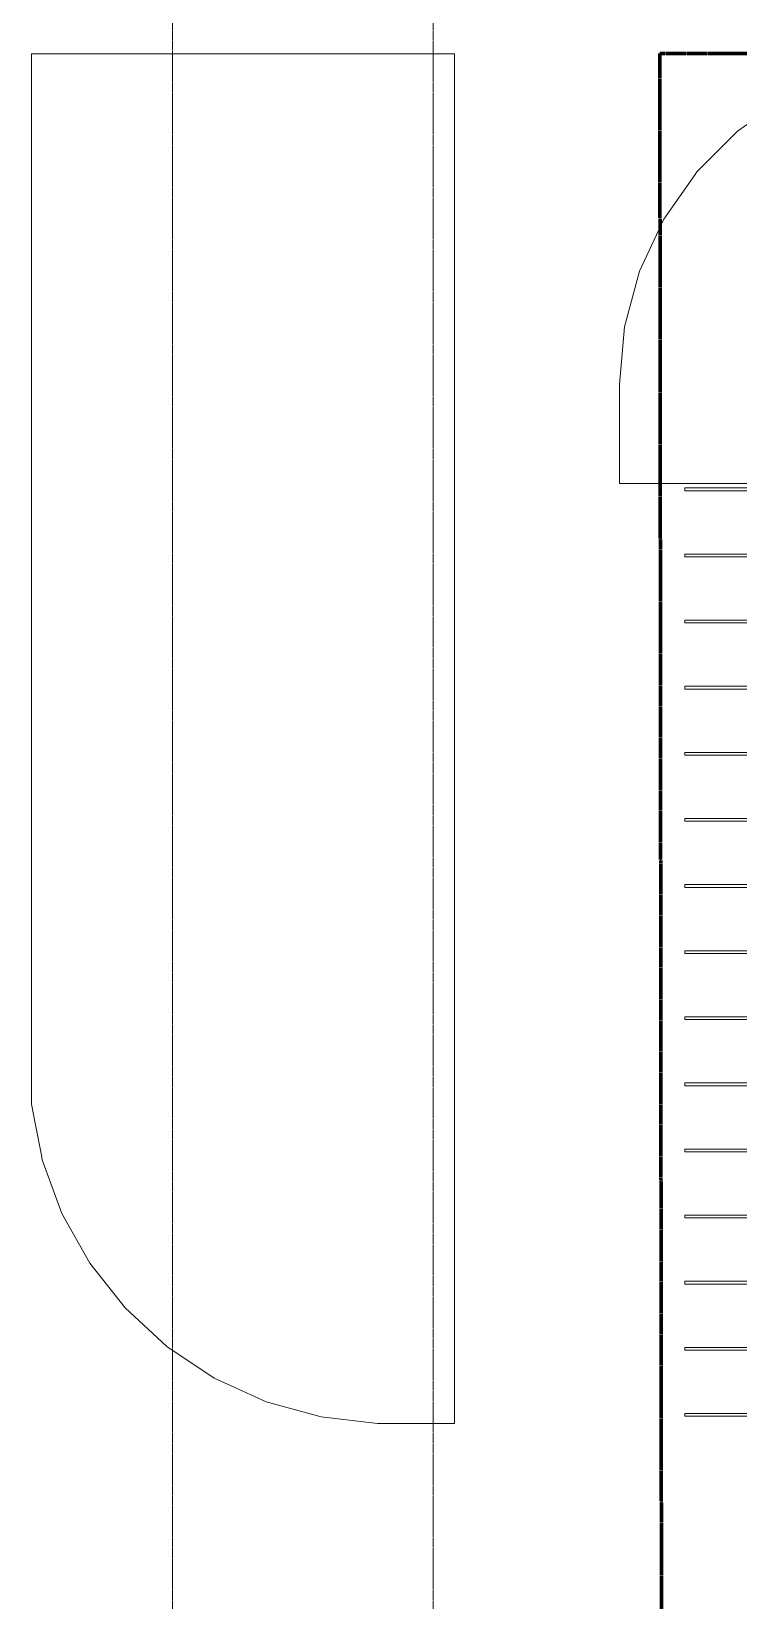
# Model space of a CAD drawing. Header units: inches. Extents: x -4830 to -242, y 9551 to 12925.
# Drawn here: x -4218 to -3961, y 11707 to 12277 of the extents above; entities that cross this region are included whole.
import ezdxf

# ---------------------------------------------------------------- set-up
doc = ezdxf.new("R2010")
doc.units = ezdxf.units.IN
doc.header["$MEASUREMENT"] = 0
doc.linetypes.add('Aligning Line 1_8_', pattern=[0.25, 0.125, -0.125])
doc.linetypes.add('Double Dash 3_8_', pattern=[1, 0.375, -0.125, 0.125, -0.125, 0.125, -0.125])
for name, color, linetype, lineweight in [('0-1', 7, 'Continuous', 5), ('0-2', 7, 'Continuous', 9), ('A-GENM-1', 7, 'Continuous', 9), ('C-PROP-LINE', 91, 'Double Dash 3_8_', 70), ('C-TOPO', 7, 'Continuous', 9), ('G-ANNO-SYMB', 111, 'Aligning Line 1_8_', 9), ('G-ANNO-SYMB-1', 147, 'Aligning Line 1_8_', 9)]:
    doc.layers.add(name, color=color, linetype=linetype, lineweight=lineweight)

# ---------------------------------------------------------------- blocks, each defined once
blk = doc.blocks.new('Parking_Stall_Multiple - BIKE PARKING-1341330-FLOOR PLAN - 2ND FLOOR')
at = {"layer": 'A-GENM-1'}
for p, q in [((72, 0), (0, 0)), ((0, 0), (0, -25)), ((72, -1), (72, 0)), ((1, -24), (1, -1)), ((1, -1), (72, -1)), ((72, -24), (0, -24)), ((0, -24), (0, -49)), ((0, -25), (72, -25)), ((72, -24), (1, -24)), ((1, -48), (1, -25)), ((1, -25), (72, -25)), ((72, -25), (72, -24)), ((72, -25), (72, -24)), ((72, -48), (0, -48)), ((0, -48), (0, -73)), ((0, -49), (72, -49)), ((72, -48), (1, -48)), ((1, -72), (1, -49)), ((1, -49), (72, -49)), ((72, -49), (72, -48)), ((72, -49), (72, -48)), ((72, -72), (0, -72)), ((0, -72), (0, -81.83)), ((0, -73), (72, -73)), ((72, -72), (1, -72)), ((1, -81.83), (1, -73)), ((1, -73), (72, -73)), ((72, -73), (72, -72)), ((72, -73), (72, -72)), ((72, -96), (18.17, -96)), ((72, -96), (18.17, -96)), ((72, -97), (72, -96)), ((72, -97), (72, -96)), ((18.17, -97), (72, -97)), ((18.17, -97), (72, -97)), ((72, -120), (18.17, -120)), ((72, -120), (18.17, -120)), ((18.17, -121), (72, -121)), ((18.17, -121), (72, -121)), ((72, -121), (72, -120)), ((72, -121), (72, -120)), ((72, -144), (18.17, -144)), ((72, -144), (18.17, -144)), ((18.17, -145), (72, -145)), ((18.17, -145), (72, -145)), ((72, -145), (72, -144)), ((72, -145), (72, -144)), ((72, -168), (18.17, -168)), ((72, -168), (18.17, -168)), ((18.17, -169), (72, -169)), ((18.17, -169), (72, -169)), ((72, -169), (72, -168)), ((72, -169), (72, -168)), ((72, -192), (18.17, -192)), ((72, -192), (18.17, -192)), ((18.17, -193), (72, -193)), ((18.17, -193), (72, -193)), ((72, -193), (72, -192)), ((72, -193), (72, -192)), ((0, -196.66), (0, -217)), ((1, -216), (1, -196.66)), ((72, -216), (0, -216)), ((0, -216), (0, -241)), ((72, -216), (1, -216)), ((72, -217), (72, -216)), ((72, -217), (72, -216)), ((0, -217), (72, -217)), ((1, -240), (1, -217)), ((1, -217), (72, -217)), ((72, -240), (0, -240)), ((0, -240), (0, -265)), ((0, -241), (72, -241)), ((72, -240), (1, -240)), ((1, -264), (1, -241)), ((1, -241), (72, -241)), ((72, -241), (72, -240)), ((72, -241), (72, -240)), ((72, -264), (0, -264)), ((0, -264), (0, -289)), ((0, -265), (72, -265)), ((72, -264), (1, -264)), ((1, -288), (1, -265)), ((1, -265), (72, -265)), ((72, -265), (72, -264)), ((72, -265), (72, -264)), ((72, -288), (0, -288)), ((0, -288), (0, -309.49)), ((0, -289), (72, -289)), ((72, -288), (1, -288)), ((1, -311.58), (1, -289)), ((1, -289), (72, -289)), ((72, -289), (72, -288)), ((72, -289), (72, -288)), ((72, -312), (1.2, -312)), ((72, -312), (1.2, -312)), ((1.68, -313), (72, -313)), ((1.68, -313), (72, -313)), ((72, -313), (72, -312)), ((72, -313), (72, -312)), ((72, -336), (12.7, -336)), ((72, -337), (72, -336)), ((13.18, -337), (72, -337))]:
    blk.add_line(p, q, dxfattribs=at)
blk = doc.blocks.new('CTR  - Topography_rvt-1-FLOOR PLAN - 2ND FLOOR')
at = {"layer": 'C-TOPO'}
for p, q in [((-4064.23, 12268.59), (-4217.91, 12268.59)), ((-4217.91, 12268.59), (-4217.91, 12255.96)), ((-4064.23, 12268.59), (-4217.91, 12268.59)), ((-4217.91, 12255.96), (-4217.91, 12268.59)), ((-4064.23, 12268.59), (-4064.23, 12264.35)), ((-4064.23, 12268.59), (-4064.23, 12264.35)), ((-4064.23, 12245.76), (-4064.23, 12264.35)), ((-4064.23, 12264.35), (-4064.23, 12245.76)), ((-4217.91, 12255.96), (-4217.91, 12194.56)), ((-4217.91, 12194.56), (-4217.91, 12255.96)), ((-4064.23, 12176.01), (-4064.23, 12245.76)), ((-4064.23, 12245.76), (-4064.23, 12176.01)), ((-3951.31, 12247.55), (-3961.37, 12240.51)), ((-3961.37, 12240.51), (-3951.31, 12247.55)), ((-3961.37, 12240.51), (-3969.26, 12232.62)), ((-3969.26, 12232.62), (-3961.37, 12240.51)), ((-3969.26, 12232.62), (-3976.16, 12225.72)), ((-3976.16, 12225.72), (-3969.26, 12232.62)), ((-3976.79, 12224.82), (-3988.16, 12208.59)), ((-3988.16, 12208.59), (-3976.79, 12224.82)), ((-3976.16, 12225.72), (-3976.79, 12224.82)), ((-3976.79, 12224.82), (-3976.16, 12225.72)), ((-3988.16, 12208.59), (-3997, 12189.63)), ((-3997, 12189.63), (-3988.16, 12208.59)), ((-4217.91, 12194.56), (-4217.91, 12005.65)), ((-4217.91, 12005.65), (-4217.91, 12194.56)), ((-3997, 12189.63), (-4002.41, 12169.43)), ((-4002.41, 12169.43), (-3997, 12189.63)), ((-4064.23, 12021.23), (-4064.23, 12176.01)), ((-4064.23, 12176.01), (-4064.23, 12021.23)), ((-4002.41, 12169.43), (-4004.23, 12148.59)), ((-4004.23, 12148.59), (-4002.41, 12169.43)), ((-4004.23, 12148.59), (-4004.23, 12112.59)), ((-4004.23, 12112.59), (-4004.23, 12148.59)), ((-4004.23, 12112.59), (-3923.03, 12112.59)), ((-3923.03, 12112.59), (-4004.23, 12112.59)), ((-4064.23, 11985.99), (-4064.23, 12021.23)), ((-4064.23, 12021.23), (-4064.23, 11985.99)), ((-4217.91, 12005.65), (-4217.91, 11999.48)), ((-4217.91, 11999.48), (-4217.91, 12005.65)), ((-4217.91, 11999.48), (-4217.91, 11986.33)), ((-4217.91, 11986.33), (-4217.91, 11999.48)), ((-4217.91, 11986.33), (-4217.91, 11887.3)), ((-4217.91, 11887.3), (-4217.91, 11986.33)), ((-4064.23, 11922.37), (-4064.23, 11985.99)), ((-4064.23, 11985.99), (-4064.23, 11922.37)), ((-4064.23, 11875.08), (-4064.23, 11922.37)), ((-4064.23, 11922.37), (-4064.23, 11875.08)), ((-4217.91, 11887.3), (-4216.53, 11880.3)), ((-4216.53, 11880.3), (-4217.91, 11887.3)), ((-4216.53, 11880.3), (-4214.27, 11868.75)), ((-4214.27, 11868.75), (-4216.53, 11880.3)), ((-4064.23, 11837.19), (-4064.23, 11875.08)), ((-4064.23, 11875.08), (-4064.23, 11837.19)), ((-4214.27, 11868.75), (-4213.93, 11866.99)), ((-4213.93, 11866.99), (-4214.27, 11868.75)), ((-4213.93, 11866.99), (-4206.8, 11847.57)), ((-4206.8, 11847.57), (-4213.93, 11866.99)), ((-4206.8, 11847.57), (-4196.71, 11829.51)), ((-4196.71, 11829.51), (-4206.8, 11847.57)), ((-4064.23, 11771.36), (-4064.23, 11837.19)), ((-4064.23, 11837.19), (-4064.23, 11771.36)), ((-4196.71, 11829.51), (-4183.89, 11813.26)), ((-4183.89, 11813.26), (-4196.71, 11829.51)), ((-4183.89, 11813.26), (-4168.68, 11799.24)), ((-4168.68, 11799.24), (-4183.89, 11813.26)), ((-4168.68, 11799.24), (-4151.45, 11787.79)), ((-4151.45, 11787.79), (-4168.68, 11799.24)), ((-4151.45, 11787.79), (-4145.32, 11784.99)), ((-4145.32, 11784.99), (-4151.45, 11787.79)), ((-4145.32, 11784.99), (-4132.62, 11779.2)), ((-4132.62, 11779.2), (-4145.32, 11784.99)), ((-4132.62, 11779.2), (-4112.68, 11773.68)), ((-4112.68, 11773.68), (-4132.62, 11779.2)), ((-4112.68, 11773.68), (-4092.12, 11771.36)), ((-4092.12, 11771.36), (-4112.68, 11773.68)), ((-4092.12, 11771.36), (-4064.23, 11771.36)), ((-4064.23, 11771.36), (-4092.12, 11771.36))]:
    blk.add_line(p, q, dxfattribs=at)
at = {"layer": '0-2', "rotation": 180}
blk.add_blockref('Parking_Stall_Multiple - BIKE PARKING-1341330-FLOOR PLAN - 2ND FLOOR', (-3908.56, 11773.96), dxfattribs=at)
blk = doc.blocks.new('CTR - 1st Phase - Common Walls_rvt-1-FLOOR PLAN - 2ND FLOOR')
at = {"layer": 'G-ANNO-SYMB-1'}
blk.add_line((-4166.61, 9706.24), (-4166.61, 12428.12), dxfattribs=at)
blk = doc.blocks.new('Family - ___-1878357-FLOOR PLAN - 2ND FLOOR')
at = {"layer": 'C-PROP-LINE'}
for q in [(-629.56, 12268.69), (-3987.01, 9767.34)]:
    blk.add_line((-3989.61, 12268.69), q, dxfattribs=at)

msp = doc.modelspace()

# ---------------------------------------------------------------- linework, layer by layer
at = {"layer": 'G-ANNO-SYMB'}
msp.add_line((-4071.9645, 9706.2403), (-4071.9645, 12461.7313), dxfattribs=at)

# ---------------------------------------------------------------- block references
at = {"layer": '0-1'}
for name in ['CTR  - Topography_rvt-1-FLOOR PLAN - 2ND FLOOR', 'CTR - 1st Phase - Common Walls_rvt-1-FLOOR PLAN - 2ND FLOOR']:
    msp.add_blockref(name, (0, 0), dxfattribs=at)
at = {"layer": 'C-PROP-LINE'}
msp.add_blockref('Family - ___-1878357-FLOOR PLAN - 2ND FLOOR', (0, 0), dxfattribs=at)

doc.saveas('drawing.dxf')
